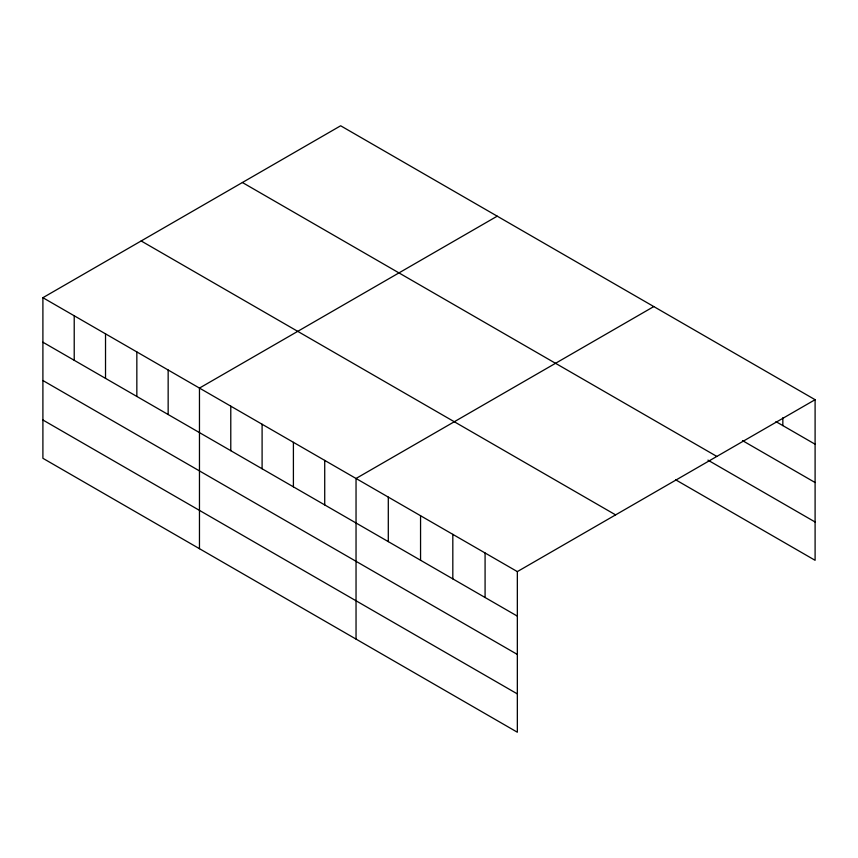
<?xml version="1.0" encoding="UTF-8"?>
<svg xmlns="http://www.w3.org/2000/svg" width="858" height="858" viewBox="0 0 858 858"><rect width="100%" height="100%" fill="white"/><g stroke="black" fill="none" stroke-linecap="round" stroke-linejoin="round"><path stroke-width="1.29" d="M42.9 297.694L517.342 571.61L517.342 732.217L42.9 458.301L42.9 297.694L340.658 125.783L815.1 399.699L815.1 560.306L675.686 479.815M497.222 216.173L199.464 388.084L199.464 548.691M653.785 306.574L356.038 478.474L356.038 639.081M517.342 571.61L815.1 399.699M775.922 421.6L815.1 444.219M742.513 440.626L815.1 482.528M242.396 182.507L716.838 456.435M707.947 460.135L815.1 521.996M141.162 240.959L615.604 514.875M42.9 342.213L517.342 616.13M42.9 380.523L517.342 654.44M42.9 419.991L517.342 693.908M782.839 417.739L782.839 425.6M485.081 552.981L485.081 597.5M452.82 534.352L452.82 578.871M420.559 515.733L420.559 560.253M388.299 497.104L388.299 541.623M324.721 460.403L324.721 504.922M293.404 442.32L293.404 486.84M262.098 424.238L262.098 468.758M230.781 406.166L230.781 450.686M168.157 370.002L168.157 414.521M136.84 351.93L136.84 396.45M105.523 333.848L105.523 378.367M74.217 315.765L74.217 360.285"/></g></svg>
